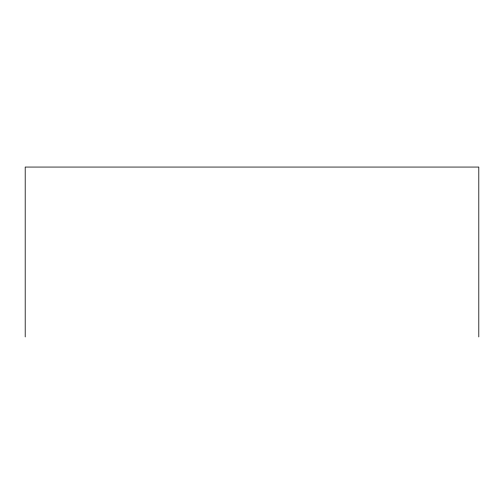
<?xml version="1.0" encoding="UTF-8"?>
<svg xmlns="http://www.w3.org/2000/svg" width="504" height="504" viewBox="0 0 504 504"><rect width="100%" height="100%" fill="white"/><g stroke="black" fill="none" stroke-linecap="round" stroke-linejoin="round"><path stroke-width="0.76" d="M478.8 336.937L478.8 167.063L25.2 167.063L25.2 336.937"/></g></svg>
